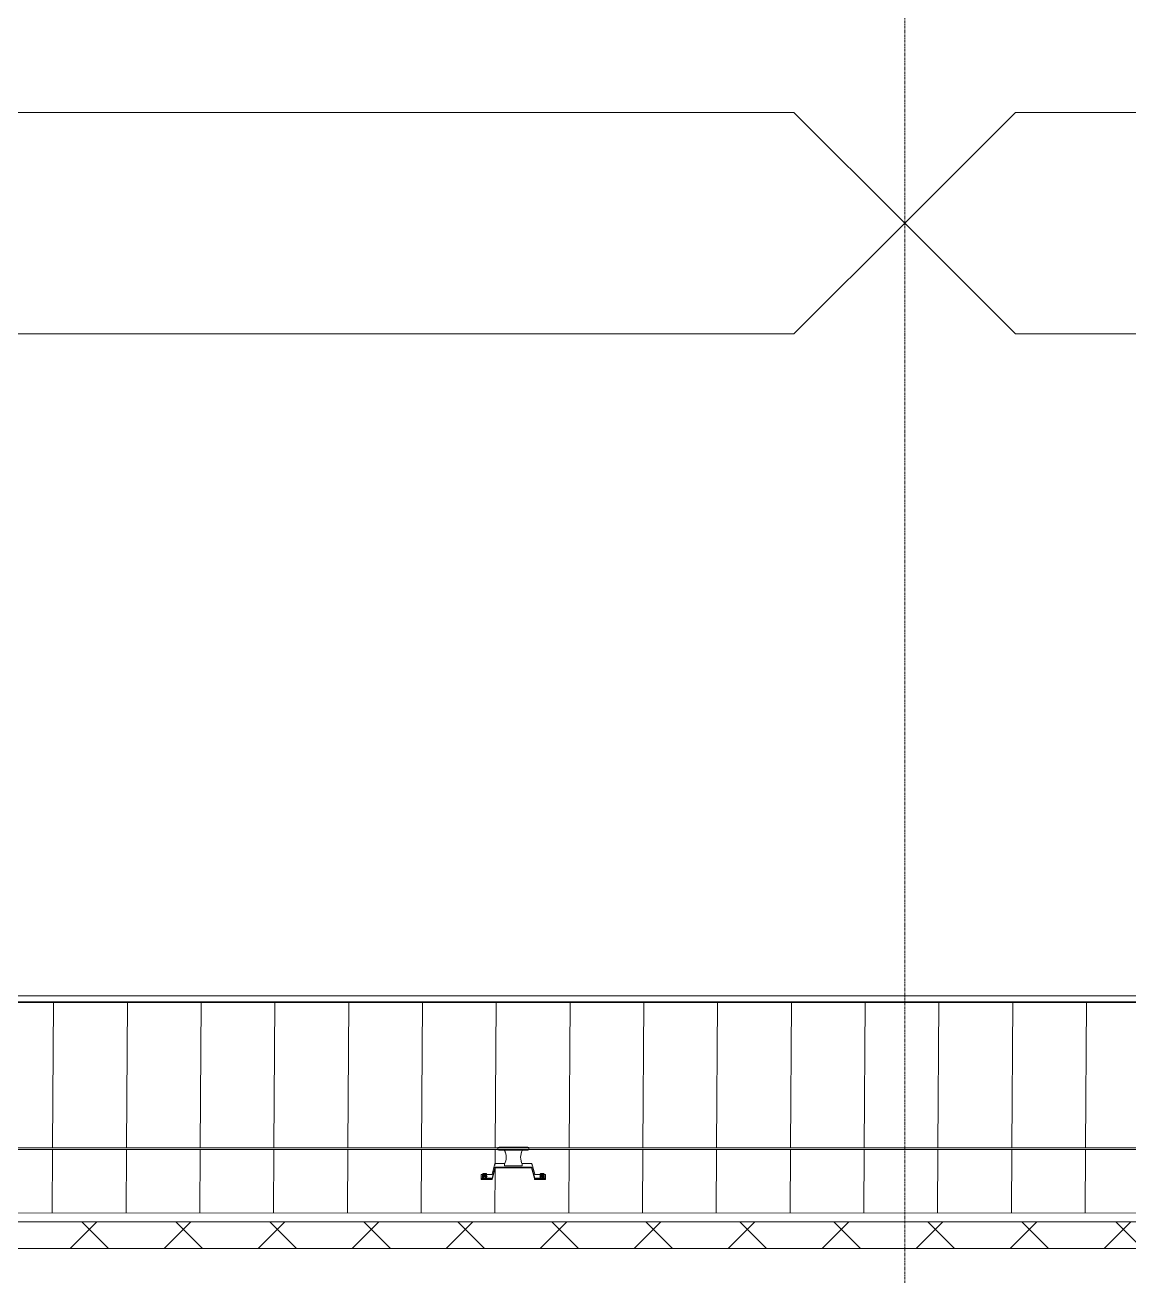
# Model space of a CAD drawing. Header units: millimetres. Extents: x 900982 to 1200730, y -305 to 27743.
# Drawn here: x 926754 to 931736, y 16446 to 22095 of the extents above; entities that cross this region are included whole.
import ezdxf

# ---------------------------------------------------------------- set-up
doc = ezdxf.new("R2010")
doc.units = ezdxf.units.MM
doc.linetypes.add('Grid Line', pattern=[21, 12, -3, 3, -3])
for name, color, linetype, lineweight in [('A-DETL-GENF', 92, 'Continuous', 5), ('A-ROOF', 132, 'Continuous', 5), ('A-ROOF-PATT', 132, 'Continuous', 15), ('Q-SPCQ', 91, 'Continuous', 5), ('S-GRID', 1, 'Continuous', 5)]:
    doc.layers.add(name, color=color, linetype=linetype, lineweight=lineweight)

# ---------------------------------------------------------------- blocks, each defined once
blk = doc.blocks.new('Static Line_Sayfa_Metal Deck_Pan Mount - Up to 15 _ pitch - Max 2 Users-1845519-SECTION - GRIDS 2A')
at = {"layer": 'Q-SPCQ'}
for p, q in [((1010152.4, 17024.9), (917357.6, 17024.9)), ((917357.6, 17016.9), (1010152.4, 17016.9)), ((928892, 17027.2), (928887.7, 17026.2)), ((928887.7, 17015.7), (928892, 17014.7)), ((929021.1, 17027.4), (928894.3, 17027.4)), ((928894.3, 17014.4), (929021.1, 17014.4)), ((928917.7, 17014.5), (928917.7, 17016.4)), ((928917.7, 17013.3), (928917.7, 17014.5)), ((928997.7, 17014.5), (928917.7, 17014.5)), ((928917.7, 17013.6), (928917.7, 17013.3)), ((928997.7, 17016.4), (928997.7, 17014.5)), ((928997.7, 17014.5), (928997.7, 17013.3)), ((928997.7, 17013.3), (928997.7, 17013.6)), ((929027.7, 17026.2), (929023.4, 17027.2)), ((929023.4, 17014.7), (929027.7, 17015.7)), ((928861.4, 16905.9), (928873.9, 16954.2)), ((928874.8, 16949.8), (928873.8, 16946)), ((928874.9, 16954.9), (928919.4, 16954.9)), ((928917.7, 16951.6), (928917.7, 16951.8)), ((928917.7, 16951.8), (928917.7, 16949.8)), ((928917.7, 16949.6), (928917.7, 16951.6)), ((928996, 16954.9), (929040.7, 16954.9)), ((928997.7, 16949.8), (928997.7, 16951.8)), ((928997.7, 16951.8), (928997.7, 16951.6)), ((928997.7, 16951.6), (928997.7, 16949.6)), ((929041.6, 16946.4), (929040.6, 16950.1)), ((929041.6, 16954.2), (929054.1, 16905.9)), ((928812.7, 16888.6), (928812.8, 16904.3)), ((928823.1, 16897.5), (928818.5, 16896.9)), ((928818.7, 16901.2), (928818.7, 16899.9)), ((928818.7, 16894.2), (928818.7, 16892.9)), ((928818.7, 16890.3), (928818.7, 16888.9)), ((928818.8, 16905.2), (928818.8, 16903.9)), ((928827.7, 16902.3), (928822.9, 16902.1)), ((928822.9, 16902.1), (928822.9, 16901.6)), ((928822.9, 16902.1), (928822.9, 16897.5)), ((928822.9, 16901.6), (928827.7, 16901.3)), ((928822.9, 16901.6), (928822.9, 16897)), ((928822.9, 16896.7), (928827.7, 16896.9)), ((928827.7, 16895.9), (928822.9, 16896.2)), ((928827.7, 16905.1), (928833.7, 16905.1)), ((928832.5, 16902.1), (928827.7, 16902.3)), ((928827.7, 16902.3), (928827.7, 16897.7)), ((928827.7, 16901.3), (928832.5, 16901.6)), ((928827.7, 16896.8), (928827.7, 16901.3)), ((928827.7, 16896.9), (928832.5, 16896.7)), ((928832.5, 16896.2), (928827.7, 16895.9)), ((928836.9, 16896.9), (928832.4, 16897.5)), ((928832.5, 16901.6), (928832.5, 16902.1)), ((928832.5, 16902.1), (928832.5, 16897.5)), ((928832.5, 16901.6), (928832.5, 16897)), ((928835.6, 16905.1), (928860.4, 16905.1)), ((928836.7, 16899.9), (928836.7, 16901.2)), ((928836.7, 16892.9), (928836.7, 16894.2)), ((928836.7, 16888.9), (928836.7, 16890.3)), ((928836.8, 16903.9), (928836.8, 16905.2)), ((928873.8, 16936.8), (928861.3, 16888.4)), ((928862.8, 16886.5), (928875.3, 16934.8)), ((929040.5, 16937.5), (928874.8, 16937.5)), ((928876.3, 16935.5), (929039, 16935.5)), ((928917.7, 16943.2), (928997.7, 16943.2)), ((929040, 16934.8), (929052.5, 16886.5)), ((929054, 16888.4), (929041.5, 16936.8)), ((929055.1, 16905.1), (929079.9, 16905.1)), ((929083.1, 16897.5), (929078.5, 16896.9)), ((929078.7, 16901.2), (929078.7, 16899.9)), ((929078.7, 16894.2), (929078.7, 16892.9)), ((929078.7, 16890.3), (929078.7, 16888.9)), ((929078.8, 16905.2), (929078.8, 16903.9)), ((929081.8, 16905.1), (929087.7, 16905.1)), ((929087.7, 16902.3), (929082.9, 16902.1)), ((929082.9, 16902.1), (929082.9, 16901.6)), ((929082.9, 16902.1), (929082.9, 16897.5)), ((929082.9, 16901.6), (929087.7, 16901.3)), ((929082.9, 16901.6), (929082.9, 16897)), ((929087.7, 16896.9), (929082.9, 16896.7)), ((929092.5, 16902.1), (929087.7, 16902.3)), ((929087.7, 16902.3), (929087.7, 16897.7)), ((929087.7, 16901.3), (929092.5, 16901.6)), ((929087.7, 16896.8), (929087.7, 16901.3)), ((929092.5, 16896.7), (929087.7, 16896.9)), ((929087.7, 16895.9), (929092.5, 16896.2)), ((929096.9, 16896.9), (929092.4, 16897.5)), ((929092.5, 16901.6), (929092.5, 16902.1)), ((929092.5, 16902.1), (929092.5, 16897.5)), ((929092.5, 16901.6), (929092.5, 16897)), ((929096.7, 16899.9), (929096.7, 16901.2)), ((929096.7, 16892.9), (929096.7, 16894.2)), ((929096.7, 16888.9), (929096.7, 16890.3)), ((929096.8, 16903.9), (929096.8, 16905.2)), ((929102.7, 16888.6), (929102.8, 16904.3)), ((929102.8, 16903.1), (929102.8, 16900.1)), ((928812.7, 16888.6), (928812.7, 16886.6)), ((928812.7, 16885.7), (928812.7, 16888.6)), ((928862.7, 16885.7), (928812.7, 16885.7)), ((928812.7, 16885.7), (928812.7, 16882.7)), ((928812.7, 16882.7), (928862.7, 16882.7)), ((928860.3, 16887.7), (928822.7, 16887.7)), ((928822.7, 16885.7), (928861.9, 16885.7)), ((928862.7, 16882.7), (928862.7, 16885.7)), ((929052.7, 16885.7), (929052.7, 16882.7)), ((929102.7, 16885.7), (929052.7, 16885.7)), ((929052.7, 16882.7), (929102.7, 16882.7)), ((929053.4, 16885.7), (929092.7, 16885.7)), ((929092.7, 16887.7), (929055, 16887.7)), ((929102.7, 16885.7), (929102.7, 16888.6)), ((929102.7, 16882.7), (929102.7, 16885.7))]:
    blk.add_line(p, q, dxfattribs=at)
at = {"layer": 'Q-SPCQ', "flags": 128}
for points in [[(928892, 17027.2), (928892.4, 17027.3), (928892.8, 17027.3), (928893.2, 17027.4), (928893.6, 17027.4), (928894, 17027.4), (928894.3, 17027.4)], [(928894.3, 17014.4), (928893.9, 17014.4), (928893.5, 17014.5), (928893.1, 17014.5), (928892.7, 17014.6), (928892.3, 17014.6), (928892, 17014.7)], [(929021.1, 17027.4), (929021.5, 17027.4), (929021.9, 17027.4), (929022.3, 17027.4), (929022.7, 17027.3), (929023.1, 17027.2), (929023.4, 17027.2)], [(929023.4, 17014.7), (929023, 17014.6), (929022.6, 17014.6), (929022.2, 17014.5), (929021.8, 17014.5), (929021.4, 17014.4), (929021.1, 17014.4)], [(928818.7, 16901.2), (928819.1, 16902.9), (928819.8, 16904), (928820.4, 16904.5), (928820.9, 16904.8), (928821.3, 16905), (928821.5, 16905.1), (928821.8, 16905.2), (928822, 16905.2), (928822.2, 16905.3), (928822.3, 16905.3), (928822.5, 16905.3), (928822.6, 16905.4), (928822.8, 16905.4), (928822.9, 16905.4), (928823.1, 16905.4), (928823.3, 16905.4), (928823.4, 16905.5), (928823.6, 16905.5), (928823.7, 16905.5), (928823.9, 16905.5), (928824.1, 16905.5), (928824.3, 16905.5), (928824.4, 16905.6), (928824.6, 16905.6), (928824.8, 16905.6), (928825, 16905.6), (928825.2, 16905.6), (928825.4, 16905.6), (928825.6, 16905.6), (928825.8, 16905.6), (928826, 16905.6), (928826.2, 16905.6), (928826.4, 16905.6), (928826.6, 16905.6), (928826.8, 16905.6), (928827, 16905.6), (928827.2, 16905.7), (928827.5, 16905.7), (928827.7, 16905.7), (928827.7, 16905.7)], [(928818.7, 16894.2), (928819.1, 16895.9), (928819.8, 16897), (928820.4, 16897.5), (928820.8, 16897.8), (928821.2, 16898), (928821.5, 16898.1), (928821.7, 16898.2), (928821.9, 16898.2), (928822.1, 16898.3), (928822.3, 16898.3), (928822.4, 16898.4), (928822.6, 16898.4), (928822.7, 16898.4), (928822.9, 16898.4), (928823.1, 16898.5), (928823.2, 16898.5), (928823.4, 16898.5), (928823.5, 16898.5), (928823.7, 16898.5), (928823.9, 16898.5), (928824, 16898.6), (928824.2, 16898.6), (928824.4, 16898.6), (928824.6, 16898.6), (928824.8, 16898.6), (928825, 16898.6), (928825.1, 16898.6), (928825.3, 16898.6), (928825.5, 16898.6), (928825.7, 16898.6), (928825.9, 16898.7), (928826.1, 16898.7), (928826.4, 16898.7), (928826.6, 16898.7), (928826.8, 16898.7), (928827, 16898.7), (928827.2, 16898.7), (928827.4, 16898.7), (928827.6, 16898.7), (928827.7, 16898.7)], [(928818.7, 16890.3), (928819, 16891.9), (928819.7, 16893), (928820.4, 16893.6), (928820.8, 16893.8), (928821.2, 16894), (928821.5, 16894.1), (928821.7, 16894.2), (928821.9, 16894.3), (928822.1, 16894.3), (928822.3, 16894.3), (928822.4, 16894.4), (928822.6, 16894.4), (928822.7, 16894.4), (928822.9, 16894.5), (928823, 16894.5), (928823.2, 16894.5), (928823.3, 16894.5), (928823.5, 16894.5), (928823.7, 16894.5), (928823.8, 16894.6), (928824, 16894.6), (928824.2, 16894.6), (928824.4, 16894.6), (928824.6, 16894.6), (928824.7, 16894.6), (928824.9, 16894.6), (928825.1, 16894.6), (928825.3, 16894.6), (928825.5, 16894.7), (928825.7, 16894.7), (928825.9, 16894.7), (928826.1, 16894.7), (928826.3, 16894.7), (928826.5, 16894.7), (928826.7, 16894.7), (928827, 16894.7), (928827.2, 16894.7), (928827.4, 16894.7), (928827.6, 16894.7), (928827.7, 16894.7)], [(928818.8, 16905.2), (928819.1, 16906.9), (928819.8, 16907.9), (928820.4, 16908.5), (928820.9, 16908.8), (928821.3, 16909), (928821.6, 16909.1), (928821.8, 16909.2), (928822, 16909.2), (928822.2, 16909.3), (928822.3, 16909.3), (928822.5, 16909.3), (928822.7, 16909.3), (928822.8, 16909.4), (928823, 16909.4), (928823.1, 16909.4), (928823.3, 16909.4), (928823.4, 16909.5), (928823.6, 16909.5), (928823.8, 16909.5), (928823.9, 16909.5), (928824.1, 16909.5), (928824.3, 16909.5), (928824.5, 16909.5), (928824.6, 16909.6), (928824.8, 16909.6), (928825, 16909.6), (928825.2, 16909.6), (928825.4, 16909.6), (928825.6, 16909.6), (928825.8, 16909.6), (928826, 16909.6), (928826.2, 16909.6), (928826.4, 16909.6), (928826.6, 16909.6), (928826.8, 16909.6), (928827.1, 16909.6), (928827.3, 16909.6), (928827.5, 16909.6), (928827.7, 16909.6), (928827.8, 16909.6)], [(928836.7, 16901.2), (928836.4, 16902.9), (928835.7, 16904), (928835, 16904.5), (928834.6, 16904.8), (928834.2, 16905), (928833.9, 16905.1), (928833.7, 16905.2), (928833.5, 16905.2), (928833.3, 16905.3), (928833.1, 16905.3), (928833, 16905.3), (928832.8, 16905.4), (928832.7, 16905.4), (928832.5, 16905.4), (928832.4, 16905.4), (928832.2, 16905.4), (928832, 16905.5), (928831.9, 16905.5), (928831.7, 16905.5), (928831.5, 16905.5), (928831.4, 16905.5), (928831.2, 16905.5), (928831, 16905.6), (928830.8, 16905.6), (928830.6, 16905.6), (928830.5, 16905.6), (928830.3, 16905.6), (928830.1, 16905.6), (928829.9, 16905.6), (928829.7, 16905.6), (928829.5, 16905.6), (928829.3, 16905.6), (928829.1, 16905.6), (928828.8, 16905.6), (928828.6, 16905.6), (928828.4, 16905.6), (928828.2, 16905.7), (928828, 16905.7), (928827.8, 16905.7), (928827.7, 16905.7)], [(928836.7, 16894.2), (928836.3, 16895.9), (928835.6, 16897), (928835, 16897.5), (928834.5, 16897.8), (928834.2, 16898), (928833.9, 16898.1), (928833.6, 16898.2), (928833.4, 16898.2), (928833.3, 16898.3), (928833.1, 16898.3), (928832.9, 16898.4), (928832.8, 16898.4), (928832.6, 16898.4), (928832.5, 16898.4), (928832.3, 16898.5), (928832.2, 16898.5), (928832, 16898.5), (928831.8, 16898.5), (928831.7, 16898.5), (928831.5, 16898.5), (928831.3, 16898.6), (928831.2, 16898.6), (928831, 16898.6), (928830.8, 16898.6), (928830.6, 16898.6), (928830.4, 16898.6), (928830.2, 16898.6), (928830, 16898.6), (928829.8, 16898.6), (928829.6, 16898.6), (928829.4, 16898.7), (928829.2, 16898.7), (928829, 16898.7), (928828.8, 16898.7), (928828.6, 16898.7), (928828.4, 16898.7), (928828.2, 16898.7), (928828, 16898.7), (928827.7, 16898.7), (928827.7, 16898.7)], [(928836.7, 16890.3), (928836.3, 16891.9), (928835.6, 16893), (928835, 16893.6), (928834.5, 16893.8), (928834.1, 16894), (928833.9, 16894.1), (928833.6, 16894.2), (928833.4, 16894.3), (928833.2, 16894.3), (928833.1, 16894.3), (928832.9, 16894.4), (928832.7, 16894.4), (928832.6, 16894.4), (928832.4, 16894.5), (928832.3, 16894.5), (928832.1, 16894.5), (928832, 16894.5), (928831.8, 16894.5), (928831.6, 16894.5), (928831.5, 16894.6), (928831.3, 16894.6), (928831.1, 16894.6), (928830.9, 16894.6), (928830.8, 16894.6), (928830.6, 16894.6), (928830.4, 16894.6), (928830.2, 16894.6), (928830, 16894.6), (928829.8, 16894.7), (928829.6, 16894.7), (928829.4, 16894.7), (928829.2, 16894.7), (928829, 16894.7), (928828.8, 16894.7), (928828.6, 16894.7), (928828.4, 16894.7), (928828.1, 16894.7), (928827.9, 16894.7), (928827.7, 16894.7), (928827.7, 16894.7)], [(928836.8, 16905.2), (928836.4, 16906.9), (928835.7, 16907.9), (928835.1, 16908.5), (928834.6, 16908.8), (928834.2, 16909), (928833.9, 16909.1), (928833.7, 16909.2), (928833.5, 16909.2), (928833.3, 16909.3), (928833.2, 16909.3), (928833, 16909.3), (928832.8, 16909.3), (928832.7, 16909.4), (928832.5, 16909.4), (928832.4, 16909.4), (928832.2, 16909.4), (928832.1, 16909.5), (928831.9, 16909.5), (928831.7, 16909.5), (928831.6, 16909.5), (928831.4, 16909.5), (928831.2, 16909.5), (928831, 16909.5), (928830.9, 16909.6), (928830.7, 16909.6), (928830.5, 16909.6), (928830.3, 16909.6), (928830.1, 16909.6), (928829.9, 16909.6), (928829.7, 16909.6), (928829.5, 16909.6), (928829.3, 16909.6), (928829.1, 16909.6), (928828.9, 16909.6), (928828.7, 16909.6), (928828.4, 16909.6), (928828.2, 16909.6), (928828, 16909.6), (928827.8, 16909.6), (928827.8, 16909.6)], [(929078.7, 16901.2), (929079.1, 16902.9), (929079.8, 16904), (929080.4, 16904.5), (929080.9, 16904.8), (929081.3, 16905), (929081.5, 16905.1), (929081.8, 16905.2), (929082, 16905.2), (929082.2, 16905.3), (929082.3, 16905.3), (929082.5, 16905.3), (929082.6, 16905.4), (929082.8, 16905.4), (929082.9, 16905.4), (929083.1, 16905.4), (929083.3, 16905.4), (929083.4, 16905.5), (929083.6, 16905.5), (929083.7, 16905.5), (929083.9, 16905.5), (929084.1, 16905.5), (929084.3, 16905.5), (929084.4, 16905.6), (929084.6, 16905.6), (929084.8, 16905.6), (929085, 16905.6), (929085.2, 16905.6), (929085.4, 16905.6), (929085.6, 16905.6), (929085.8, 16905.6), (929086, 16905.6), (929086.2, 16905.6), (929086.4, 16905.6), (929086.6, 16905.6), (929086.8, 16905.6), (929087, 16905.6), (929087.2, 16905.7), (929087.5, 16905.7), (929087.7, 16905.7), (929087.7, 16905.7)], [(929078.7, 16894.2), (929079.1, 16895.9), (929079.8, 16897), (929080.4, 16897.5), (929080.8, 16897.8), (929081.2, 16898), (929081.5, 16898.1), (929081.7, 16898.2), (929081.9, 16898.2), (929082.1, 16898.3), (929082.3, 16898.3), (929082.4, 16898.4), (929082.6, 16898.4), (929082.7, 16898.4), (929082.9, 16898.4), (929083.1, 16898.5), (929083.2, 16898.5), (929083.4, 16898.5), (929083.5, 16898.5), (929083.7, 16898.5), (929083.9, 16898.5), (929084, 16898.6), (929084.2, 16898.6), (929084.4, 16898.6), (929084.6, 16898.6), (929084.8, 16898.6), (929085, 16898.6), (929085.1, 16898.6), (929085.3, 16898.6), (929085.5, 16898.6), (929085.7, 16898.6), (929085.9, 16898.7), (929086.1, 16898.7), (929086.4, 16898.7), (929086.6, 16898.7), (929086.8, 16898.7), (929087, 16898.7), (929087.2, 16898.7), (929087.4, 16898.7), (929087.6, 16898.7), (929087.7, 16898.7)], [(929078.7, 16890.3), (929079, 16891.9), (929079.7, 16893), (929080.4, 16893.6), (929080.8, 16893.8), (929081.2, 16894), (929081.5, 16894.1), (929081.7, 16894.2), (929081.9, 16894.3), (929082.1, 16894.3), (929082.3, 16894.3), (929082.4, 16894.4), (929082.6, 16894.4), (929082.7, 16894.4), (929082.9, 16894.5), (929083, 16894.5), (929083.2, 16894.5), (929083.3, 16894.5), (929083.5, 16894.5), (929083.7, 16894.5), (929083.8, 16894.6), (929084, 16894.6), (929084.2, 16894.6), (929084.4, 16894.6), (929084.6, 16894.6), (929084.7, 16894.6), (929084.9, 16894.6), (929085.1, 16894.6), (929085.3, 16894.6), (929085.5, 16894.7), (929085.7, 16894.7), (929085.9, 16894.7), (929086.1, 16894.7), (929086.3, 16894.7), (929086.5, 16894.7), (929086.7, 16894.7), (929087, 16894.7), (929087.2, 16894.7), (929087.4, 16894.7), (929087.6, 16894.7), (929087.7, 16894.7)], [(929078.8, 16905.2), (929079.1, 16906.9), (929079.8, 16907.9), (929080.4, 16908.5), (929080.9, 16908.8), (929081.3, 16909), (929081.6, 16909.1), (929081.8, 16909.2), (929082, 16909.2), (929082.2, 16909.3), (929082.3, 16909.3), (929082.5, 16909.3), (929082.7, 16909.3), (929082.8, 16909.4), (929083, 16909.4), (929083.1, 16909.4), (929083.3, 16909.4), (929083.4, 16909.5), (929083.6, 16909.5), (929083.8, 16909.5), (929083.9, 16909.5), (929084.1, 16909.5), (929084.3, 16909.5), (929084.5, 16909.5), (929084.6, 16909.6), (929084.8, 16909.6), (929085, 16909.6), (929085.2, 16909.6), (929085.4, 16909.6), (929085.6, 16909.6), (929085.8, 16909.6), (929086, 16909.6), (929086.2, 16909.6), (929086.4, 16909.6), (929086.6, 16909.6), (929086.8, 16909.6), (929087.1, 16909.6), (929087.3, 16909.6), (929087.5, 16909.6), (929087.7, 16909.6), (929087.8, 16909.6)], [(929096.7, 16901.2), (929096.4, 16902.9), (929095.7, 16904), (929095, 16904.5), (929094.6, 16904.8), (929094.2, 16905), (929093.9, 16905.1), (929093.7, 16905.2), (929093.5, 16905.2), (929093.3, 16905.3), (929093.1, 16905.3), (929093, 16905.3), (929092.8, 16905.4), (929092.7, 16905.4), (929092.5, 16905.4), (929092.4, 16905.4), (929092.2, 16905.4), (929092, 16905.5), (929091.9, 16905.5), (929091.7, 16905.5), (929091.5, 16905.5), (929091.4, 16905.5), (929091.2, 16905.5), (929091, 16905.6), (929090.8, 16905.6), (929090.6, 16905.6), (929090.5, 16905.6), (929090.3, 16905.6), (929090.1, 16905.6), (929089.9, 16905.6), (929089.7, 16905.6), (929089.5, 16905.6), (929089.3, 16905.6), (929089.1, 16905.6), (929088.8, 16905.6), (929088.6, 16905.6), (929088.4, 16905.6), (929088.2, 16905.7), (929088, 16905.7), (929087.8, 16905.7), (929087.7, 16905.7)], [(929096.7, 16894.2), (929096.3, 16895.9), (929095.6, 16897), (929095, 16897.5), (929094.5, 16897.8), (929094.2, 16898), (929093.9, 16898.1), (929093.6, 16898.2), (929093.4, 16898.2), (929093.3, 16898.3), (929093.1, 16898.3), (929092.9, 16898.4), (929092.8, 16898.4), (929092.6, 16898.4), (929092.5, 16898.4), (929092.3, 16898.5), (929092.2, 16898.5), (929092, 16898.5), (929091.8, 16898.5), (929091.7, 16898.5), (929091.5, 16898.5), (929091.3, 16898.6), (929091.2, 16898.6), (929091, 16898.6), (929090.8, 16898.6), (929090.6, 16898.6), (929090.4, 16898.6), (929090.2, 16898.6), (929090, 16898.6), (929089.8, 16898.6), (929089.6, 16898.6), (929089.4, 16898.7), (929089.2, 16898.7), (929089, 16898.7), (929088.8, 16898.7), (929088.6, 16898.7), (929088.4, 16898.7), (929088.2, 16898.7), (929088, 16898.7), (929087.7, 16898.7), (929087.7, 16898.7)], [(929096.7, 16890.3), (929096.3, 16891.9), (929095.6, 16893), (929095, 16893.6), (929094.5, 16893.8), (929094.1, 16894), (929093.9, 16894.1), (929093.6, 16894.2), (929093.4, 16894.3), (929093.2, 16894.3), (929093.1, 16894.3), (929092.9, 16894.4), (929092.7, 16894.4), (929092.6, 16894.4), (929092.4, 16894.5), (929092.3, 16894.5), (929092.1, 16894.5), (929092, 16894.5), (929091.8, 16894.5), (929091.6, 16894.5), (929091.5, 16894.6), (929091.3, 16894.6), (929091.1, 16894.6), (929090.9, 16894.6), (929090.8, 16894.6), (929090.6, 16894.6), (929090.4, 16894.6), (929090.2, 16894.6), (929090, 16894.6), (929089.8, 16894.7), (929089.6, 16894.7), (929089.4, 16894.7), (929089.2, 16894.7), (929089, 16894.7), (929088.8, 16894.7), (929088.6, 16894.7), (929088.4, 16894.7), (929088.1, 16894.7), (929087.9, 16894.7), (929087.7, 16894.7), (929087.7, 16894.7)], [(929096.8, 16905.2), (929096.4, 16906.9), (929095.7, 16907.9), (929095.1, 16908.5), (929094.6, 16908.8), (929094.2, 16909), (929093.9, 16909.1), (929093.7, 16909.2), (929093.5, 16909.2), (929093.3, 16909.3), (929093.2, 16909.3), (929093, 16909.3), (929092.8, 16909.3), (929092.7, 16909.4), (929092.5, 16909.4), (929092.4, 16909.4), (929092.2, 16909.4), (929092.1, 16909.5), (929091.9, 16909.5), (929091.7, 16909.5), (929091.6, 16909.5), (929091.4, 16909.5), (929091.2, 16909.5), (929091, 16909.5), (929090.9, 16909.6), (929090.7, 16909.6), (929090.5, 16909.6), (929090.3, 16909.6), (929090.1, 16909.6), (929089.9, 16909.6), (929089.7, 16909.6), (929089.5, 16909.6), (929089.3, 16909.6), (929089.1, 16909.6), (929088.9, 16909.6), (929088.7, 16909.6), (929088.4, 16909.6), (929088.2, 16909.6), (929088, 16909.6), (929087.8, 16909.6), (929087.8, 16909.6)]]:
    blk.add_lwpolyline(points, dxfattribs=at)
at = {"layer": 'Q-SPCQ'}
for centre, major_axis, ratio, start_param, end_param in [((928887.7, 17020.9), (0, 5.22), 0.000553, 0.087266, 1.044903), ((928887.7, 17020.9), (0, 5.22), 0.000553, 1.238237, 2.040821), ((928887.7, 17020.9), (0, 5.22), 0.000553, 2.181662, 3.141462), ((928887.7, 17020.9), (0, 5.22), 0.000553, 3.141593, 3.228859), ((928854.9, 16982.7), (-70, 0.4), 0.996195, 3.429686, 3.60672), ((928854.9, 16982.5), (-70, 0.4), 0.996195, 2.689154, 3.60672), ((929060.4, 16982.5), (-70, 0.4), 0.996195, 5.830747, 6.748313), ((929060.4, 16982.7), (-70, 0.4), 0.996195, 5.830747, 6.009742), ((929027.7, 17020.9), (0, 5.22), 0.000553, 0.087266, 1.045367), ((929027.7, 17020.9), (0, 5.22), 0.000553, 1.238237, 2.040821), ((929027.7, 17020.9), (0, 5.22), 0.000553, 2.181662, 3.141593), ((929027.7, 17020.9), (0, 5.22), 0.000553, 3.141723, 3.228859), ((928874.9, 16953.9), (-1, 0.006), 0.996195, 4.938507, 6.037371), ((928854.9, 16982.7), (-70, 0.4), 0.996195, 2.689154, 2.918546), ((928917.7, 16950.2), (0, 7), 0.000553, 1.658063, 3.228859), ((929060.4, 16982.7), (-70, 0.4), 0.996195, 0.235736, 0.465127), ((928997.7, 16950.2), (0, 7), 0.000553, 1.658063, 3.228859), ((929040.7, 16953.9), (-1, 0.006), 0.996195, 3.400097, 4.718734), ((928822.8, 16904.3), (10, 0), 0.087156, 2.09384, 3.141038), ((928827.7, 16896.4), (11, 0), 0.087156, 1.570241, 3.664636), ((928827.7, 16888.9), (9, 0), 0.087156, 1.915454, 4.711834), ((928827.7, 16899.9), (9, 0), 0.087156, 1.915454, 4.711834), ((928827.7, 16892.9), (9, 0), 0.087156, 1.570241, 3.664636), ((928827.8, 16903.9), (9, 0), 0.087156, 1.915454, 3.664636), ((928827.8, 16903.9), (9, 0), 0.087156, 4.711834, 5.576632), ((928827.7, 16899.9), (9, 0), 0.087156, 4.711834, 7.853427), ((928827.7, 16896.4), (11, 0), 0.087156, 5.759031, 7.853427), ((928827.7, 16892.9), (9, 0), 0.087156, 5.759031, 7.853427), ((928827.7, 16888.9), (9, 0), 0.087156, 4.711834, 7.509336), ((928827.8, 16903.9), (9, 0), 0.087156, 5.759031, 7.853427), ((928860.4, 16906.1), (-1, 0.006), 0.996195, 1.577141, 2.895778), ((928874.8, 16936.5), (-1, 0.006), 0.996195, 4.718734, 6.03737), ((928876.3, 16934.5), (-1, 0.006), 0.996195, 4.718734, 6.03737), ((929039, 16934.5), (-1, 0.006), 0.996195, 3.400097, 4.718734), ((929040.5, 16936.5), (-1, 0.006), 0.996195, 3.400097, 4.498961), ((929055.1, 16906.1), (-1, 0.006), 0.996195, 0.258504, 1.577141), ((929087.7, 16896.4), (11, 0), 0.087156, 1.570241, 3.664636), ((929087.7, 16888.9), (9, 0), 0.087156, 1.915454, 4.711834), ((929087.7, 16899.9), (9, 0), 0.087156, 1.570241, 4.711834), ((929087.7, 16892.9), (9, 0), 0.087156, 1.915454, 3.664636), ((929087.8, 16903.9), (9, 0), 0.087156, 1.571576, 3.664636), ((929087.8, 16903.9), (9, 0), 0.087156, 3.838502, 4.711834), ((929087.8, 16903.9), (9, 0), 0.087156, 4.711834, 5.576632), ((929087.7, 16899.9), (9, 0), 0.087156, 4.711834, 7.853427), ((929087.7, 16896.4), (11, 0), 0.087156, 5.759031, 7.853427), ((929087.7, 16892.9), (9, 0), 0.087156, 5.759031, 7.853427), ((929087.7, 16892.9), (9, 0), 0.087156, 4.711834, 5.576632), ((929087.7, 16888.9), (9, 0), 0.087156, 4.711834, 7.853427), ((929087.8, 16903.9), (9, 0), 0.087156, 5.759031, 7.509336), ((929092.8, 16904.3), (10, 0), 0.087156, 0, 1.046642), ((928822.7, 16888.6), (10, 0), 0.087156, 3.141593, 4.711834), ((928822.7, 16886.6), (10, 0), 0.087156, 3.141593, 4.711834), ((928860.3, 16888.7), (-1, 0.006), 0.996195, 1.577141, 2.895778), ((928861.9, 16886.7), (-1, 0.006), 0.996195, 1.577141, 2.895778), ((929053.4, 16886.7), (-1, 0.006), 0.996195, 0.258504, 1.577141), ((929055, 16888.7), (-1, 0.006), 0.996195, 0.258504, 1.577141), ((929092.7, 16888.6), (10, 0), 0.087156, 4.711834, 6.28263), ((929092.7, 16886.6), (10, 0), 0.087156, 4.711834, 6.28263)]:
    blk.add_ellipse(centre, major_axis=major_axis, ratio=ratio, start_param=start_param, end_param=end_param, dxfattribs=at)
for points in [[(928827.7, 16897.7), (928826.9, 16897.8), (928825.3, 16897.8), (928823.7, 16897.6), (928822.9, 16897.5)], [(928822.9, 16897.5), (928822.9, 16897.5), (928822.9, 16897.4), (928822.9, 16897.2), (928822.9, 16897)], [(928822.9, 16897), (928823.7, 16897.1), (928825.3, 16897.1), (928826.9, 16896.9), (928827.7, 16896.8)], [(928832.5, 16897.5), (928831.7, 16897.6), (928830.1, 16897.8), (928828.5, 16897.8), (928827.7, 16897.7)], [(928827.7, 16896.8), (928828.5, 16896.9), (928830.1, 16897.1), (928831.7, 16897.1), (928832.5, 16897)], [(928832.5, 16897), (928832.5, 16897.2), (928832.5, 16897.4), (928832.5, 16897.5), (928832.5, 16897.5)], [(929082.9, 16897.5), (929083.7, 16897.6), (929085.3, 16897.8), (929086.9, 16897.8), (929087.7, 16897.7)], [(929082.9, 16897), (929082.9, 16897.2), (929082.9, 16897.4), (929082.9, 16897.5), (929082.9, 16897.5)], [(929087.7, 16896.8), (929086.9, 16896.9), (929085.3, 16897.1), (929083.7, 16897.1), (929082.9, 16897)], [(929087.7, 16897.7), (929088.5, 16897.8), (929090.1, 16897.8), (929091.7, 16897.6), (929092.5, 16897.5)], [(929092.5, 16897), (929091.7, 16897.1), (929090.1, 16897.1), (929088.5, 16896.9), (929087.7, 16896.8)], [(929092.5, 16897.5), (929092.5, 16897.5), (929092.5, 16897.4), (929092.5, 16897.2), (929092.5, 16897)]]:
    blk.add_open_spline(points, degree=3, dxfattribs=at)
blk = doc.blocks.new('Ridge Capping - Ridge Capping-1882401-SECTION - GRIDS 2A')
at = {"layer": 'A-ROOF'}
for p, q in [((910524.4, 17684.7), (1021760.8, 17684.7)), ((910524.4, 17681), (1021760.8, 17681)), ((1021760.8, 17710.8), (910524.5, 17710.9))]:
    blk.add_line(p, q, dxfattribs=at)
blk = doc.blocks.new('Dimension - Grids _2D_ - 1-200-1905052-SECTION - GRIDS 2A')
at = {"layer": 'A-DETL-GENF'}
for p, q in [((961224.1, 21700), (960724.1, 21200)), ((960724.1, 21200), (961224.1, 21700)), ((970224.1, 21700), (961224.1, 21700)), ((961224.1, 21700), (970224.1, 21700)), ((970724.1, 21200), (970224.1, 21700)), ((970724.1, 21200), (970224.1, 21700)), ((960724.1, 21200), (961224.1, 20700)), ((960724.1, 21200), (961224.1, 20700)), ((970224.1, 20700), (970724.1, 21200)), ((970724.1, 21200), (970224.1, 20700)), ((961224.1, 20700), (970224.1, 20700)), ((961224.1, 20700), (970224.1, 20700))]:
    blk.add_line(p, q, dxfattribs=at)

msp = doc.modelspace()

# ---------------------------------------------------------------- hatches: boundary and pattern name
at = {"layer": 'A-ROOF-PATT', "lineweight": 5}
h = msp.add_hatch(dxfattribs=at)
h.set_pattern_fill('FP_3', color=256, style=0, pattern_type=2)
h.set_pattern_definition([(89.638, (-19.27, 413459.42), (-332.99965, -0.00109), [])])
h.paths.add_polyline_path([(1013396.2, 17006.6), (1013396.2, 17007.8), (1013387.2, 17007.8)])
h.paths.add_polyline_path([(1013258.7, 17008.2), (1013258.7, 17006.7), (1013256, 17007.9)])
h.paths.add_polyline_path([(914851.3, 17009), (914851.3, 17010.2), (914842.3, 17010.1)])
h.paths.add_polyline_path([(914713.8, 17009.7), (914713.8, 17008.2), (914710.3, 17009.3)])
h.paths.add_polyline_path([(913942.5, 17006.1), (913942.5, 17007.4), (913932.6, 17007.3)])
h.paths.add_polyline_path([(911611.8, 17018.4), (911608.4, 17009.3), (911607.4, 17019.2), (911610.3, 17018.7)])
h.paths.add_polyline_path([(911615.8, 17016.6), (911610.4, 17009), (911613, 17017.9)])
h.paths.add_polyline_path([(911619.2, 17013.8), (911613.8, 17011.7), (911615.8, 17016.6)])
h.paths.add_polyline_path([(913561.9, 17011.2), (913561.9, 17012.3), (913564.6, 17011.4)])
h.paths.add_polyline_path([(915661.9, 17018.2), (915661.9, 17019.3), (915667.1, 17018.5)])
h.paths.add_polyline_path([(916201.2, 17020), (916211.3, 17021.1), (916206.5, 17020.3)])
h.paths.add_polyline_path([(916649.4, 17021.6), (916649.4, 17022.5), (916653, 17021.7)])
h.paths.add_polyline_path([(1012106.7, 17017.2), (1012106.7, 17018.4), (1012108.3, 17017.3)])
h.paths.add_polyline_path([(1014206.8, 17010.5), (1014206.8, 17011.6), (1014210.6, 17010.7)])
h.paths.add_polyline_path([(1014746.1, 17008.7), (1014756.2, 17009.8), (1014750, 17008.9)])
h.paths.add_polyline_path([(1015890.8, 17013.8), (1015899.7, 17005.4), (1015898.2, 17003.2), (1015903.5, 17000.6), (1015899.7, 16998.4), (1015898.2, 16996.5), (1015903.5, 16994.3), (1015908.8, 16996.5), (1015911, 17001.8), (1015910, 17015.7), (1015905.4, 17009.3), (1015903.5, 17009.3), (1015901.5, 17009), (1015899.2, 17009), (1015898.2, 17007.1), (1015894.2, 17010.7)])
h.paths.add_polyline_path([(1016226.9, 16735), (1016226.9, 16878.7), (1016096.9, 16878.7), (1016096.9, 16881.7), (1015965, 16881.7), (1015965, 16878.7), (1015936.8, 16878.7), (1015936.8, 16881.7), (1015804.9, 16881.7), (1015804.9, 16878.7), (1015674.9, 16878.7), (1015675, 16952.5), (1015886, 16953.7), (1015885.4, 16999.3), (1015821.4, 16998.6), (1015631, 16999.3), (1015403.7, 17000), (1015373, 16999.8), (1014892.4, 17001.6), (1014802.5, 17001.7), (1013948.7, 17005.5), (1013881.3, 17005.1), (1013836.3, 17004.9), (1013289.4, 17007.3), (1013287.9, 17007.9), (1013227.2, 17007.3), (1013139.8, 17007.7), (1013078.6, 17007.3), (1010221.4, 17017), (1010221.4, 17015.7), (1010191.4, 17014.5), (1010186, 16998.3), (1010184.2, 16982.5), (1010186, 16966.6), (1010191.4, 16954.9), (1010234.4, 16954.9), (1010232.7, 16935.5), (1010068.5, 16937.5), (1010068.6, 16954.9), (1010113.1, 16954.9), (1010116.8, 16966.6), (1010118.6, 16982.5), (1010116.8, 16998.3), (1010111.4, 17014.5), (1010081.4, 17015.7), (1010081.4, 17017), (1004415.3, 17015.7), (1004415.3, 17014.5), (1004391.8, 17014.5), (1004386.4, 16998.3), (1004384.6, 16982.5), (1004386.5, 16966.6), (1004391.9, 16954.9), (1004434.8, 16954.9), (1004433.2, 16935.5), (1004268.9, 16937.5), (1004269, 16954.9), (1004313.6, 16954.9), (1004317.3, 16966.6), (1004319.1, 16982.5), (1004317.3, 16998.3), (1004311.9, 17014.5), (1004281.9, 17015.7), (1004281.9, 17017), (998615.7, 17015.7), (998615.7, 17014.5), (998592.3, 17014.5), (998586.9, 16998.3), (998585.1, 16982.5), (998586.9, 16966.6), (998592.3, 16954.9), (998635.3, 16954.9), (998633.6, 16935.5), (998469.4, 16937.5), (998469.5, 16954.9), (998514, 16954.9), (998517.7, 16966.6), (998519.5, 16982.5), (998517.7, 16998.3), (998512.3, 17014.5), (998482.3, 17015.7), (998482.3, 17017), (992816.2, 17015.7), (992816.2, 17014.5), (992792.7, 17014.5), (992787.3, 16998.3), (992785.5, 16982.5), (992787.3, 16966.6), (992792.8, 16954.9), (992835.7, 16954.9), (992834.1, 16935.5), (992669.8, 16937.5), (992669.9, 16954.9), (992714.5, 16954.9), (992718.2, 16966.6), (992720, 16982.5), (992718.2, 16998.3), (992712.8, 17014.5), (992682.7, 17015.7), (992682.7, 17017), (987016.6, 17015.7), (987016.6, 17014.5), (986993.2, 17014.5), (986987.8, 16998.3), (986986, 16982.5), (986987.8, 16966.6), (986993.2, 16954.9), (987036.2, 16954.9), (987034.5, 16935.5), (986870.3, 16937.5), (986870.4, 16954.9), (986914.9, 16954.9), (986918.6, 16966.6), (986920.4, 16982.5), (986916.4, 17005), (986913.2, 17014.5), (986883.2, 17015.7), (986883.2, 17017), (981217.1, 17015.7), (981217.1, 17014.5), (981193.6, 17014.5), (981188.2, 16998.3), (981186.4, 16982.5), (981188.2, 16966.6), (981193.6, 16954.9), (981236.6, 16954.9), (981235, 16935.5), (981070.7, 16937.5), (981070.8, 16954.9), (981115.4, 16954.9), (981119.1, 16966.6), (981120.9, 16982.5), (981119.1, 16998.3), (981113.6, 17014.5), (981083.6, 17015.7), (981083.6, 17017), (975417.5, 17015.7), (975417.5, 17014.5), (975394.1, 17014.5), (975388.7, 16998.3), (975386.9, 16982.5), (975388.7, 16966.6), (975394.1, 16954.9), (975437.1, 16954.9), (975435.4, 16935.5), (975271.2, 16937.5), (975271.3, 16954.9), (975315.8, 16954.9), (975319.5, 16966.6), (975321.3, 16982.5), (975319.5, 16998.3), (975314.1, 17014.5), (975284.1, 17015.7), (975284.1, 17017), (969617.9, 17015.7), (969617.9, 17014.5), (969594.5, 17014.5), (969589.1, 16998.3), (969587.3, 16982.5), (969589.1, 16966.6), (969594.5, 16954.9), (969637.5, 16954.9), (969635.9, 16935.5), (969471.6, 16937.5), (969471.7, 16954.9), (969516.2, 16954.9), (969519.9, 16966.6), (969521.8, 16982.5), (969519.9, 16998.3), (969514.5, 17014.5), (969484.5, 17015.7), (969484.5, 17017), (963818.4, 17015.7), (963817.1, 17014.5), (963795, 17014.5), (963789.6, 16998.3), (963787.8, 16982.5), (963789.6, 16966.6), (963795, 16954.9), (963838, 16954.9), (963836.3, 16935.5), (963672.1, 16937.5), (963672.2, 16954.9), (963716.7, 16954.9), (963720.4, 16966.6), (963722.2, 16982.5), (963720.4, 16998.3), (963715, 17014.5), (963685, 17015.7), (963685, 17017), (958018.8, 17015.7), (958018.8, 17014.5), (957995.4, 17014.5), (957990, 16998.3), (957988.2, 16982.5), (957990, 16966.6), (957995.4, 16954.9), (958038.4, 16954.9), (958036.8, 16935.5), (957872.5, 16937.5), (957872.6, 16954.9), (957917.1, 16954.9), (957920.8, 16966.6), (957922.7, 16982.5), (957920.8, 16998.3), (957915.4, 17014.5), (957885.4, 17015.7), (957885.4, 17017), (952219.3, 17015.7), (952219.3, 17014.5), (952195.9, 17014.5), (952190.5, 16998.3), (952188.6, 16982.5), (952190.5, 16966.6), (952195.9, 16954.9), (952238.9, 16954.9), (952237.2, 16935.5), (952073, 16937.5), (952073.1, 16954.9), (952117.6, 16954.9), (952121.3, 16966.6), (952123.1, 16982.5), (952121.3, 16998.3), (952115.9, 17014.5), (952085.9, 17015.7), (952085.9, 17017), (946419.7, 17015.7), (946419.7, 17014.5), (946396.3, 17014.5), (946390.9, 16998.3), (946389.1, 16982.5), (946390.9, 16966.6), (946396.3, 16954.9), (946439.3, 16954.9), (946437.6, 16935.5), (946273.4, 16937.5), (946273.5, 16954.9), (946318, 16954.9), (946321.7, 16966.6), (946323.6, 16982.5), (946321.7, 16998.3), (946316.3, 17014.5), (946286.3, 17015.7), (946286.3, 17017), (940620.2, 17015.7), (940620.2, 17014.5), (940596.8, 17014.5), (940590.1, 16987.5), (940590.1, 16977.4), (940591.4, 16966.6), (940596.8, 16954.9), (940639.8, 16954.9), (940638.1, 16935.5), (940473.9, 16937.5), (940474, 16954.9), (940518.5, 16954.9), (940522.2, 16966.6), (940524, 16982.5), (940522.2, 16998.3), (940516.8, 17014.5), (940486.8, 17015.7), (940486.8, 17017), (934820.6, 17015.7), (934820.6, 17014.5), (934797.2, 17014.5), (934791.8, 16998.3), (934790, 16982.5), (934791.8, 16966.6), (934797.2, 16954.9), (934840.2, 16954.9), (934838.5, 16935.5), (934674.3, 16937.5), (934674.4, 16954.9), (934719.6, 16957), (934722.6, 16966.6), (934724.5, 16982.5), (934719.6, 17007.5), (934717.2, 17014.5), (934687.2, 17015.7), (934687.2, 17017), (929021.1, 17015.7), (929021.1, 17014.5), (928997.7, 17014.5), (928992.3, 16998.3), (928990.4, 16982.5), (928992.3, 16966.6), (928997.7, 16954.9), (929040.7, 16954.9), (929039, 16935.5), (928874.8, 16937.5), (928874.9, 16954.9), (928919.4, 16954.9), (928923.1, 16966.6), (928924.9, 16982.5), (928923.1, 16998.3), (928917.7, 17014.5), (928887.7, 17015.7), (928887.7, 17017), (923221.5, 17015.7), (923221.5, 17014.5), (923198.1, 17014.5), (923192.7, 16998.3), (923190.9, 16982.5), (923192.7, 16966.6), (923198.1, 16954.9), (923241.1, 16954.9), (923239.4, 16935.5), (923075.2, 16937.5), (923075.3, 16954.9), (923119.8, 16954.9), (923123.5, 16966.6), (923125.4, 16982.5), (923123.5, 16998.3), (923118.1, 17014.5), (923088.1, 17015.7), (923088.1, 17017), (917422, 17015.7), (917422, 17014.5), (917398.6, 17014.5), (917393.2, 16998.3), (917391.3, 16982.5), (917393.2, 16966.6), (917398.6, 16954.9), (917441.5, 16954.9), (917439.9, 16935.5), (917275.7, 16937.5), (917275.8, 16954.9), (917320.3, 16954.9), (917324, 16966.6), (917325.8, 16982.5), (917324, 16998.3), (917318.6, 17014.5), (917288.6, 17015.7), (917288.6, 17016.8), (917088.9, 17016.5), (916864.9, 17015.4), (916841.8, 17015.3), (916819.3, 17016), (916684.5, 17015.1), (916662, 17014.7), (915493.6, 17010.8), (913999.5, 17007), (913988.2, 17006.2), (913908.8, 17006.1), (913875.9, 17005.5), (913205.2, 17003.4), (912990, 17003.7), (912960.6, 17002.6), (912550.2, 17001.4), (912494, 17001.1), (912315.3, 17001.7), (912308.9, 17001.3), (912291.8, 17001.2), (912258.1, 17000.2), (911624, 16998.3), (911624, 16952.5), (911835.1, 16952.5), (911835, 16878.7), (911705, 16878.7), (911705, 16881.7), (911573.1, 16881.7), (911573.1, 16878.7), (911544.9, 16878.7), (911544.9, 16881.7), (911413, 16881.7), (911413, 16878.7), (911283, 16878.7), (911283.1, 16952.5), (911494, 16953.7), (911494, 16955.6), (911503.9, 16971.7), (911598.9, 17017.2), (911601.2, 16996.5), (911606.5, 16994.3), (911611.8, 16996.5), (911619, 16999.6), (911606.5, 17002.7), (911610.3, 17005.4), (911614.2, 17007.1), (911620.3, 17012.4), (911624.5, 17006.1), (911651.5, 17005.8), (911685.2, 17005.7), (911805.4, 17006.3), (912021, 17007.1), (912188.8, 17007.9), (916690.7, 17021.8), (916740.1, 17022.6), (916808.1, 17022.8), (916931.7, 17023.5), (917295.2, 17026.7), (917295.2, 17027.4), (917422, 17027.4), (917422, 17026.1), (923221.5, 17027.4), (923221.5, 17026.1), (928894.3, 17026.7), (928894.3, 17027.4), (929027.7, 17026.1), (929027.7, 17024.9), (934693.8, 17026.7), (934693.8, 17027.4), (934820.6, 17027.4), (934820.6, 17026.1), (940620.2, 17027.4), (940620.2, 17026.1), (946292.9, 17026.7), (946292.9, 17027.4), (946426.3, 17026.7), (946426.3, 17024.9), (952092.5, 17026.7), (952092.5, 17027.4), (952225.9, 17026.7), (952225.9, 17024.9), (957892, 17026.7), (957892, 17027.4), (958025.4, 17026.7), (958025.4, 17024.9), (963691.6, 17026.7), (963691.6, 17027.4), (963825, 17026.7), (963825, 17024.9), (969491.1, 17026.7), (969491.1, 17027.4), (969617.9, 17027.4), (969617.9, 17026.1), (975417.5, 17027.4), (975417.5, 17026.1), (987016.6, 17027.4), (987016.6, 17026.1), (992816.2, 17027.4), (992816.2, 17026.1), (998488.9, 17026.7), (998488.9, 17027.4), (998622.3, 17026.7), (998622.3, 17024.9), (1004288.4, 17026.7), (1004288.4, 17027.4), (1004421.9, 17026.1), (1004421.9, 17024.9), (1010088, 17026.7), (1010088, 17027.4), (1010214.8, 17027.4), (1010214.8, 17026.1), (1010241.3, 17023.9), (1010350.2, 17023.9), (1010565.9, 17023.3), (1010733.7, 17023), (1015094.6, 17007.8), (1015129.5, 17008.5), (1015886.5, 17006.2), (1015890.8, 17013.8), (1015899.7, 17018.7), (1015908.8, 17018.3), (1015912, 17017.5), (1016009.4, 16969.2), (1016016, 16952.5), (1016227, 16952.5), (1016226.9, 16881.7)])
h.paths.add_polyline_path([(910465.4, 16729.9), (1022093.5, 16735.3), (1022093.3, 16752.8), (1021788.1, 16757.9), (1021771.2, 16752.8), (1021760.8, 16752.8), (1021760.8, 17681), (910524.4, 17681), (910524.4, 17705), (910471.7, 16833.1)])
h.paths.add_polyline_path([(1010270.9, 16882.7), (1010246.4, 16882.7), (1010245.7, 16888.4), (1010235.2, 16936.8), (1010235.3, 16954.2), (1010248.8, 16905.1), (1010273.7, 16905.1), (1010273.4, 16907.7), (1010286.2, 16907.6), (1010289.5, 16907.3), (1010289.6, 16904.9), (1010296.5, 16902.2), (1010296.4, 16882.7)])
h.paths.add_polyline_path([(1010021.5, 16906.2), (1010021.5, 16905.1), (1010023.8, 16905.8)])
h.paths.add_polyline_path([(1010056.4, 16882.7), (1010006.4, 16882.7), (1010006.5, 16904.3), (1010013.7, 16905.1), (1010015.7, 16907.6), (1010054.2, 16904.3), (1010056.5, 16911.1), (1010067.6, 16954.2), (1010067.6, 16929.2), (1010056.4, 16885.7)])
h.paths.add_polyline_path([(992622.8, 16906.2), (992622.8, 16905.1), (992625.2, 16905.8)])
h.paths.add_polyline_path([(992657.7, 16882.7), (992607.7, 16882.7), (992607.8, 16904.3), (992615, 16905.1), (992615, 16907.7), (992655.5, 16904.3), (992657.8, 16911.1), (992669, 16954.2), (992669, 16929.2), (992657.7, 16885.7)])
h.paths.add_polyline_path([(986823.3, 16906.2), (986823.3, 16905.1), (986825.6, 16905.8)])
h.paths.add_polyline_path([(986858.2, 16882.7), (986808.2, 16882.7), (986808.3, 16904.3), (986815.4, 16905.1), (986815.5, 16907.7), (986856, 16904.3), (986858.3, 16911.1), (986869.4, 16954.2), (986869.4, 16929.2), (986858.2, 16885.7)])
h.paths.add_polyline_path([(998422.4, 16906.2), (998422.4, 16905.1), (998424.7, 16905.8)])
h.paths.add_polyline_path([(998407.3, 16882.7), (998407.4, 16904.3), (998414.5, 16905.1), (998414.6, 16907.7), (998455.1, 16904.3), (998457.4, 16911.1), (998468.5, 16954.2), (998468.5, 16929.2), (998457.3, 16882.7)])
h.paths.add_polyline_path([(998647.3, 16882.7), (998646.6, 16888.4), (998636.1, 16936.8), (998636.2, 16954.2), (998649.7, 16905.1), (998674.5, 16905.1), (998674.3, 16907.7), (998682.4, 16907.3), (998690.4, 16907.3), (998690.5, 16904.9), (998697.4, 16902.2), (998697.3, 16882.7)])
h.paths.add_polyline_path([(1004446.8, 16882.7), (1004446.1, 16888.4), (1004435.7, 16936.8), (1004435.8, 16954.2), (1004449.3, 16905.1), (1004474.1, 16905.1), (1004473.8, 16907.7), (1004481.9, 16907.3), (1004490, 16907.3), (1004490, 16904.9), (1004496.9, 16902.2), (1004496.8, 16882.7)])
h.paths.add_polyline_path([(992847.7, 16882.7), (992847, 16888.4), (992836.6, 16936.8), (992836.7, 16954.2), (992850.2, 16905.1), (992875, 16905.1), (992874.7, 16907.7), (992882.8, 16907.3), (992890.9, 16907.3), (992890.9, 16904.9), (992897.8, 16902.2), (992897.7, 16882.7)])
h.paths.add_polyline_path([(1004221.9, 16906.2), (1004221.9, 16905.1), (1004224.3, 16905.8)])
h.paths.add_polyline_path([(1004206.8, 16882.7), (1004206.9, 16904.3), (1004214.1, 16905.1), (1004214.1, 16907.7), (1004254.6, 16904.3), (1004256.9, 16911.1), (1004268.1, 16954.2), (1004268.1, 16929.2), (1004256.8, 16882.7)])
h.paths.add_polyline_path([(981023.7, 16906.2), (981023.7, 16905.1), (981026.1, 16905.8)])
h.paths.add_polyline_path([(981045.8, 16882.7), (981008.6, 16882.7), (981008.7, 16904.3), (981015.9, 16905.1), (981015.9, 16907.7), (981056.4, 16904.3), (981058.7, 16911.1), (981069.9, 16954.2), (981069.9, 16929.2), (981058.6, 16882.7)])
h.paths.add_polyline_path([(969424.6, 16906.2), (969424.6, 16905.1), (969426.9, 16905.8)])
h.paths.add_polyline_path([(969432.4, 16882.7), (969409.5, 16882.7), (969409.6, 16904.3), (969416.8, 16905.1), (969416.8, 16907.7), (969457.3, 16904.3), (969459.6, 16911.1), (969470.8, 16954.2), (969470.8, 16929.2), (969459.5, 16882.7)])
h.paths.add_polyline_path([(981298.6, 16882.7), (981248.6, 16882.7), (981247.9, 16888.4), (981237.5, 16936.8), (981237.6, 16954.2), (981251.1, 16905.1), (981275.9, 16905.1), (981275.6, 16907.7), (981283.7, 16907.3), (981291.8, 16907.3), (981291.8, 16904.9), (981298.7, 16902.2), (981298.6, 16885.7)])
h.paths.add_polyline_path([(975449.1, 16882.7), (975448.4, 16888.4), (975437.9, 16936.8), (975438, 16954.2), (975451.5, 16905.1), (975476.3, 16905.1), (975476.1, 16907.7), (975484.2, 16907.3), (975492.2, 16907.3), (975492.3, 16904.9), (975499.2, 16902.2), (975499.1, 16882.7)])
h.paths.add_polyline_path([(987048.2, 16882.7), (987047.5, 16888.4), (987037, 16936.8), (987037.1, 16954.2), (987050.6, 16905.1), (987075.4, 16905.1), (987075.2, 16907.7), (987083.3, 16907.3), (987091.3, 16907.3), (987091.4, 16904.9), (987098.3, 16902.2), (987098.2, 16882.7)])
h.paths.add_polyline_path([(975224.2, 16906.2), (975224.2, 16905.1), (975226.5, 16905.8)])
h.paths.add_polyline_path([(975209.1, 16882.7), (975209.2, 16904.3), (975216.3, 16905.1), (975216.4, 16907.7), (975256.8, 16904.3), (975259.2, 16911.1), (975270.3, 16954.2), (975270.3, 16929.2), (975259.1, 16882.7)])
h.paths.add_polyline_path([(957825.5, 16906.2), (957825.5, 16905.1), (957827.8, 16905.8)])
h.paths.add_polyline_path([(957810.4, 16882.7), (957810.5, 16904.3), (957817.7, 16905.1), (957818.9, 16907.7), (957858.2, 16904.3), (957860.5, 16911.1), (957871.7, 16954.2), (957871.7, 16929.2), (957860.4, 16882.7), (957818.9, 16882.7)])
h.paths.add_polyline_path([(963625.1, 16906.2), (963625.1, 16905.1), (963627.4, 16905.8)])
h.paths.add_polyline_path([(963660, 16882.7), (963610, 16882.7), (963610.1, 16904.3), (963617.2, 16905.1), (963617.3, 16907.7), (963657.7, 16904.3), (963660.1, 16911.1), (963671.2, 16954.2), (963671.2, 16929.2), (963660, 16885.7)])
h.paths.add_polyline_path([(969699.5, 16882.7), (969649.5, 16882.7), (969648.8, 16888.4), (969638.4, 16936.8), (969638.5, 16954.2), (969651.9, 16905.1), (969676.8, 16905.1), (969676.5, 16907.7), (969687.6, 16907.5), (969692.7, 16907.3), (969692.7, 16904.9), (969699.6, 16902.2), (969699.5, 16885.7)])
h.paths.add_polyline_path([(952026, 16906.2), (952026, 16905.1), (952028.3, 16905.8)])
h.paths.add_polyline_path([(952010.9, 16882.7), (952011, 16904.3), (952018.1, 16905.1), (952018.2, 16907.7), (952058.6, 16904.3), (952061, 16911.1), (952072.1, 16954.2), (952072.1, 16929.2), (952060.9, 16882.7)])
h.paths.add_polyline_path([(958050.4, 16882.7), (958049.7, 16888.4), (958039.3, 16936.8), (958039.4, 16954.2), (958052.8, 16905.1), (958077.7, 16905.1), (958077.4, 16907.7), (958085.5, 16907.3), (958093.6, 16907.3), (958093.6, 16904.9), (958100.5, 16902.2), (958100.4, 16882.7)])
h.paths.add_polyline_path([(963850, 16882.7), (963849.3, 16888.4), (963838.8, 16936.8), (963838.9, 16954.2), (963852.4, 16905.1), (963877.2, 16905.1), (963877, 16907.7), (963885.1, 16907.3), (963893.1, 16907.3), (963893.2, 16904.9), (963900.1, 16902.2), (963900, 16882.7)])
h.paths.add_polyline_path([(940651.8, 16882.7), (940651, 16888.4), (940640.6, 16936.8), (940640.7, 16954.2), (940654.2, 16905.1), (940679, 16905.1), (940678.8, 16907.7), (940686.9, 16907.3), (940694.9, 16907.3), (940695, 16904.9), (940701.9, 16902.2), (940701.8, 16882.7)])
h.paths.add_polyline_path([(946451.3, 16882.7), (946450.6, 16888.4), (946440.2, 16936.8), (946440.3, 16954.2), (946453.7, 16905.1), (946478.6, 16905.1), (946478.3, 16907.7), (946486.4, 16907.3), (946494.5, 16907.3), (946494.5, 16904.9), (946501.4, 16902.2), (946501.3, 16882.7), (946460.7, 16882.7)])
h.paths.add_polyline_path([(946226.4, 16906.2), (946226.4, 16905.1), (946228.7, 16905.8)])
h.paths.add_polyline_path([(946261.3, 16882.7), (946211.3, 16882.7), (946211.4, 16904.3), (946218.6, 16905.1), (946218.6, 16907.7), (946259.1, 16904.3), (946261.4, 16911.1), (946272.6, 16954.2), (946272.6, 16929.2), (946261.3, 16885.7)])
h.paths.add_polyline_path([(952300.9, 16882.7), (952250.9, 16882.7), (952250.1, 16888.4), (952239.7, 16936.8), (952239.8, 16954.2), (952253.3, 16905.1), (952278.1, 16905.1), (952277.9, 16907.7), (952286, 16907.3), (952294, 16907.3), (952294.1, 16904.9), (952301, 16902.2), (952300.9, 16885.7)])
h.paths.add_polyline_path([(934627.3, 16906.2), (934627.3, 16905.1), (934629.6, 16905.8)])
h.paths.add_polyline_path([(934612.2, 16882.7), (934612.3, 16904.3), (934619.5, 16905.1), (934619.5, 16907.7), (934660, 16904.3), (934662.3, 16911.1), (934673.4, 16954.2), (934673.4, 16929.2), (934662.2, 16882.7)])
h.paths.add_polyline_path([(940426.9, 16906.2), (940426.9, 16905.1), (940429.2, 16905.8)])
h.paths.add_polyline_path([(940411.8, 16882.7), (940411.9, 16904.3), (940419, 16905.1), (940419.1, 16907.7), (940459.5, 16904.3), (940461.9, 16911.1), (940473, 16954.2), (940473, 16929.2), (940461.8, 16882.7)])
h.paths.add_polyline_path([(923253.1, 16882.7), (923252.4, 16888.4), (923242, 16936.8), (923242.1, 16954.2), (923255.5, 16905.1), (923280.4, 16905.1), (923280.1, 16907.7), (923288.2, 16907.3), (923296.3, 16907.3), (923296.3, 16904.9), (923303.2, 16902.2), (923303.1, 16882.7)])
h.paths.add_polyline_path([(934852.2, 16882.7), (934851.5, 16888.4), (934841.1, 16936.8), (934841.2, 16954.2), (934854.6, 16905.1), (934879.5, 16905.1), (934879.2, 16907.7), (934887.3, 16907.3), (934895.4, 16907.3), (934895.4, 16904.9), (934902.3, 16902.2), (934902.2, 16882.7)])
h.paths.add_polyline_path([(929052.7, 16882.7), (929051.9, 16888.4), (929041.5, 16936.8), (929041.6, 16954.2), (929055.1, 16905.1), (929079.9, 16905.1), (929079.7, 16907.7), (929087.7, 16907.3), (929095.8, 16907.3), (929095.8, 16904.9), (929102.8, 16902.2), (929102.7, 16882.7)])
h.paths.add_polyline_path([(928827.7, 16906.2), (928827.7, 16905.1), (928830.1, 16905.8)])
h.paths.add_polyline_path([(928812.7, 16882.7), (928812.8, 16904.3), (928819.9, 16905.1), (928820, 16907.7), (928860.4, 16904.3), (928862.8, 16911.1), (928873.9, 16954.2), (928873.9, 16929.2), (928862.7, 16882.7), (928849, 16882.7)])
h.paths.add_polyline_path([(923028.2, 16906.2), (923028.2, 16905.1), (923030.5, 16905.8)])
h.paths.add_polyline_path([(923063.1, 16882.7), (923013.1, 16882.7), (923013.2, 16904.3), (923020.4, 16905.1), (923020.4, 16907.7), (923060.9, 16904.3), (923063.2, 16911.1), (923074.3, 16954.2), (923074.3, 16929.2), (923063.1, 16885.7)])
h.paths.add_polyline_path([(917228.6, 16906.2), (917228.6, 16905.1), (917231, 16905.8)])
h.paths.add_polyline_path([(917263.5, 16882.7), (917213.5, 16882.7), (917213.7, 16904.3), (917220.8, 16905.1), (917220.6, 16907.7), (917261.3, 16904.3), (917263.7, 16911.1), (917274.8, 16954.2), (917274.8, 16929.2), (917263.5, 16885.7)])
h.paths.add_polyline_path([(917503.5, 16882.7), (917453.5, 16882.7), (917452.8, 16888.4), (917442.4, 16936.8), (917442.5, 16954.2), (917456, 16905.1), (917480.8, 16905.1), (917480.6, 16907.7), (917488.6, 16907.3), (917496.7, 16907.3), (917496.7, 16904.9), (917503.7, 16902.2), (917503.5, 16885.7)])
h.paths.add_polyline_path([(911604.6, 17009), (911600, 17017.9), (911603, 17018.9), (911604.5, 17009.3)])
h.paths.add_polyline_path([(911606.5, 17009.3), (911604.6, 17019), (911607.4, 17019.2)])
h.paths.add_polyline_path([(1012487.4, 17009.6), (1012487.4, 17010.9), (1012477.9, 17010.9)])
h = msp.add_hatch(dxfattribs=at)
h.set_pattern_fill('FP_2', color=256, angle=225, style=0, pattern_type=2)
h.set_pattern_definition([(45.003, (1021442.92, 8812.7), (-212.14314, 212.1209), []), (135.003, (1021442.92, 8812.7), (-212.1209, -212.14314), [])])
h.paths.add_polyline_path([(910465.4, 16569.3), (1022093.5, 16574.7), (1022093.5, 16695.1), (910465.4, 16689.7), (910465.4, 16684.3)])

# ---------------------------------------------------------------- linework, layer by layer
at = {"layer": 'A-ROOF', "lineweight": 15}
msp.add_line((1022093.5, 16735.3), (910465.4, 16729.9), dxfattribs=at)
at = {"layer": 'A-ROOF'}
for p, q in [((910465.4, 16689.7), (1022093.5, 16695.1)), ((910465.4, 16569.3), (1022093.5, 16574.7))]:
    msp.add_line(p, q, dxfattribs=at)
at = {"layer": 'S-GRID', "linetype": 'Grid Line'}
msp.add_line((930724.1, -304.8), (930724.1, 26143.2), dxfattribs=at)

# ---------------------------------------------------------------- block references
at = {"layer": 'A-DETL-GENF'}
for p in [(-40000, 0), (-30000, 0)]:
    msp.add_blockref('Dimension - Grids _2D_ - 1-200-1905052-SECTION - GRIDS 2A', p, dxfattribs=at)
at = {"layer": 'A-ROOF'}
msp.add_blockref('Ridge Capping - Ridge Capping-1882401-SECTION - GRIDS 2A', (0, 0), dxfattribs=at)
at = {"layer": 'Q-SPCQ'}
msp.add_blockref('Static Line_Sayfa_Metal Deck_Pan Mount - Up to 15 _ pitch - Max 2 Users-1845519-SECTION - GRIDS 2A', (0, 0), dxfattribs=at)

doc.saveas('drawing.dxf')
